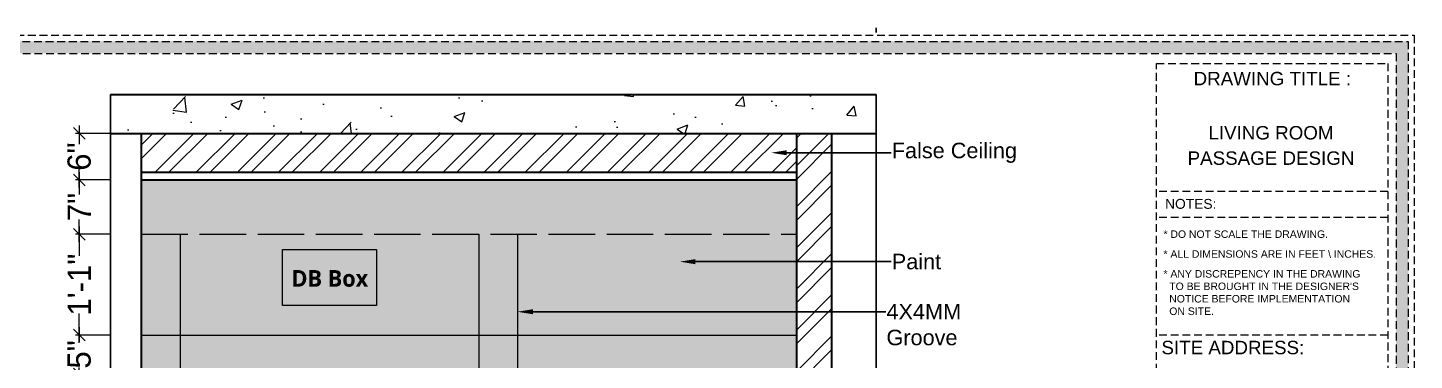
# Model space of a CAD drawing. Header units: millimetres. Extents: x 35877 to 3066687, y -650199 to -40525.
# Drawn here: x 147995.3 to 148174.1, y -179204.5 to -179161.6 of the extents above; entities that cross this region are included whole.
import ezdxf
from ezdxf import colors
from ezdxf.entities.mleader import LeaderData, LeaderLine
from ezdxf.enums import TextEntityAlignment as Align
from ezdxf.math import Vec2, Vec3

# ---------------------------------------------------------------- set-up
doc = ezdxf.new("R2010")
doc.units = ezdxf.units.MM
doc.header["$MEASUREMENT"] = 0
doc.header["$PDMODE"] = 35
for name, pattern in [('ACAD_ISO02W100', [15, 12, -3]), ('DASHED', [0.75, 0.5, -0.25]), ('DASHEDX2', [1.5, 1, -0.5])]:
    doc.linetypes.add(name, pattern=pattern)
doc.layers.get('Defpoints').update_dxf_attribs({"color": 220})
doc.layers.add('AR HATCH-7', color=7, linetype='Continuous')
doc.layers.add('str coll', color=6, linetype='Continuous')
for name, color, linetype, lineweight in [('dim05', 1, 'Continuous', 13), ('Dimension', 10, 'DASHEDX2', 20), ('FURNI', 25, 'Continuous', 5), ('FURNITURE', 32, 'Continuous', 9), ('furniture dimensions', 1, 'DASHED', 0), ('FURNITURE-1', 252, 'Continuous', 13), ('Labelling', 1, 'Continuous', 25), ('NAME PLATE', 7, 'Continuous', 25), ('SECTION ( SLAB PLine )', 104, 'Continuous', 30), ('Text', 7, 'Continuous', 15), ('wall', 7, 'Continuous', 30), ('XX~SLAB ( BEAM )~ ( DIM )', 7, 'Continuous', 9)]:
    doc.layers.add(name, color=color, linetype=linetype, lineweight=lineweight)
doc.styles.add('Arial', font='arial.ttf')
doc.styles.add('century g', font='GOTHIC.TTF')
doc.styles.get("Standard").update_dxf_attribs({"font": 'arial.ttf', "height": 6})
doc.dimstyles.new('Archana', dxfattribs={"dimtxt": 2, "dimasz": 0.75, "dimexe": 0.5, "dimexo": 0.5, "dimgap": 0, "dimtad": 0, "dimzin": 0, "dimdsep": 46, "dimlunit": 4, "dimtxsty": 'century g', "dimblk": 'OBLIQUE', "dimcen": 0, "dimdle": 1, "dimclrd": 256, "dimclre": 256, "dimclrt": 256, "dimadec": 0, "dimazin": 0, "dimtfac": 1, "dimtofl": 0, "dimtmove": 1, "dimatfit": 3, "dimfxl": 1, "dimfxlon": 1, "dimtolj": 1, "dimtzin": 0, "dimlwd": -1, "dimlwe": -1, "dimarcsym": 0})

# ---------------------------------------------------------------- blocks, each defined once
blk = doc.blocks.new('_Oblique')
at = {"layer": 'wall', "color": 0, "lineweight": -2}
blk.add_line((-0.5, -0.5), (0.5, 0.5), dxfattribs=at)
blk = doc.blocks.new('*D433')
at = {"layer": 'Defpoints', "color": 0, "linetype": 'Continuous', "lineweight": 0, "transparency": 16777216}
for p in [(148001.96, -179201.26), (148009.98, -179201.26), (148009.98, -179206.26)]:
    blk.add_point(p, dxfattribs=at)
at = {"layer": 'furniture dimensions', "color": 5, "linetype": 'Continuous', "transparency": 16777216}
for p, q in [((148005.96, -179201.26), (148001.46, -179201.26)), ((148001.96, -179200.26), (148001.96, -179202.09)), ((148001.96, -179207.26), (148001.96, -179205.43))]:
    blk.add_line(p, q, dxfattribs=at)
at = {"layer": 'furniture dimensions', "color": 5, "linetype": 'ByBlock', "transparency": 16777216}
blk.add_line((148005.96, -179206.26), (148001.46, -179206.26), dxfattribs=at)
at = {"layer": 'furniture dimensions', "color": 5, "linetype": 'Continuous', "transparency": 16777216, "xscale": 1.5, "yscale": 1.5, "zscale": 1.5}
for p, rotation in [((148001.96, -179201.26), 90), ((148001.96, -179206.26), 270)]:
    blk.add_blockref('_Oblique', p, dxfattribs=dict(at, rotation=rotation))
at = {"layer": 'furniture dimensions', "linetype": 'Continuous', "lineweight": 0, "transparency": 16777216, "insert": (148001.96, -179203.76), "char_height": 3, "attachment_point": 5, "rotation": 90, "style": 'century g'}
blk.add_mtext('\\A1;5"', dxfattribs=at)
blk = doc.blocks.new('*D434')
at = {"layer": 'Defpoints', "color": 0, "linetype": 'Continuous', "lineweight": 0, "transparency": 16777216}
for p in [(148001.96, -179181.26), (148009.98, -179181.26), (148009.98, -179188.26, 0.11)]:
    blk.add_point(p, dxfattribs=at)
at = {"layer": 'furniture dimensions', "color": 5, "linetype": 'Continuous', "transparency": 16777216}
for p, q in [((148005.96, -179181.26), (148001.46, -179181.26)), ((148001.96, -179180.26), (148001.96, -179183.16)), ((148001.96, -179189.26), (148001.96, -179186.37))]:
    blk.add_line(p, q, dxfattribs=at)
at = {"layer": 'furniture dimensions', "color": 5, "linetype": 'ByBlock', "transparency": 16777216}
blk.add_line((148005.96, -179188.26), (148001.46, -179188.26), dxfattribs=at)
at = {"layer": 'furniture dimensions', "color": 5, "linetype": 'Continuous', "transparency": 16777216, "xscale": 1.5, "yscale": 1.5, "zscale": 1.5}
for p, rotation in [((148001.96, -179181.26), 90), ((148001.96, -179188.26), 270)]:
    blk.add_blockref('_Oblique', p, dxfattribs=dict(at, rotation=rotation))
at = {"layer": 'furniture dimensions', "linetype": 'Continuous', "lineweight": 0, "transparency": 16777216, "insert": (148001.96, -179184.76), "char_height": 3, "attachment_point": 5, "rotation": 90, "style": 'century g'}
blk.add_mtext('\\A1;7"', dxfattribs=at)
blk = doc.blocks.new('*D479')
at = {"layer": 'Defpoints', "color": 0, "linetype": 'Continuous', "lineweight": 0, "transparency": 16777216}
for p in [(148013.51, -179175.26), (148001.96, -179181.26), (148013.51, -179181.26)]:
    blk.add_point(p, dxfattribs=at)
at = {"layer": 'furniture dimensions', "color": 5, "linetype": 'Continuous', "transparency": 16777216}
for p, q in [((148001.96, -179174.26), (148001.96, -179176.65)), ((148001.96, -179182.26), (148001.96, -179179.87)), ((148005.96, -179181.26), (148001.46, -179181.26))]:
    blk.add_line(p, q, dxfattribs=at)
at = {"layer": 'furniture dimensions', "color": 5, "linetype": 'ByBlock', "transparency": 16777216}
blk.add_line((148005.96, -179175.26), (148001.46, -179175.26), dxfattribs=at)
at = {"layer": 'furniture dimensions', "color": 5, "linetype": 'Continuous', "transparency": 16777216, "xscale": 1.5, "yscale": 1.5, "zscale": 1.5}
for p, rotation in [((148001.96, -179175.26), 90), ((148001.96, -179181.26), 270)]:
    blk.add_blockref('_Oblique', p, dxfattribs=dict(at, rotation=rotation))
at = {"layer": 'furniture dimensions', "linetype": 'Continuous', "lineweight": 0, "transparency": 16777216, "insert": (148001.96, -179178.26), "char_height": 3, "attachment_point": 5, "rotation": 90, "style": 'century g'}
blk.add_mtext('\\A1;6"', dxfattribs=at)
blk = doc.blocks.new('*D480')
at = {"layer": 'Defpoints', "color": 0, "linetype": 'Continuous', "lineweight": 0, "transparency": 16777216}
for p in [(148009.98, -179188.26, 0.11), (148001.96, -179201.26), (148009.98, -179201.26)]:
    blk.add_point(p, dxfattribs=at)
at = {"layer": 'furniture dimensions', "color": 5, "linetype": 'ByBlock', "transparency": 16777216}
blk.add_line((148005.96, -179188.26), (148001.46, -179188.26), dxfattribs=at)
at = {"layer": 'furniture dimensions', "color": 5, "linetype": 'Continuous', "transparency": 16777216}
for p, q in [((148001.96, -179187.26), (148001.96, -179191.04)), ((148001.96, -179202.26), (148001.96, -179198.48)), ((148005.96, -179201.26), (148001.46, -179201.26))]:
    blk.add_line(p, q, dxfattribs=at)
at = {"layer": 'furniture dimensions', "color": 5, "linetype": 'Continuous', "transparency": 16777216, "xscale": 1.5, "yscale": 1.5, "zscale": 1.5}
for p, rotation in [((148001.96, -179188.26), 90), ((148001.96, -179201.26), 270)]:
    blk.add_blockref('_Oblique', p, dxfattribs=dict(at, rotation=rotation))
at = {"layer": 'furniture dimensions', "linetype": 'Continuous', "lineweight": 0, "transparency": 16777216, "insert": (148001.96, -179194.76), "char_height": 3, "attachment_point": 5, "rotation": 90, "style": 'century g'}
blk.add_mtext('\\A1;1\'-1"', dxfattribs=at)

msp = doc.modelspace()

# ---------------------------------------------------------------- hatches: boundary and pattern name
at = {"layer": 'AR HATCH-7', "lineweight": 0, "true_color": 0x939598, "transparency": 33554687}
h = msp.add_hatch(dxfattribs=at)
h.set_pattern_fill('ANSI32', color=252, scale=10)
h.set_pattern_definition([(45, (-563.6574, 585.2886), (-2.65165043, 2.65165043), []), (45, (-561.8897, 585.2886), (-2.65165043, 2.65165043), [])])
h.paths.add_polyline_path([(148098.985, -179175.262), (148094.485, -179175.262), (148094.485, -179299.262), (148098.985, -179299.262)])
at = {"layer": 'AR HATCH-7', "lineweight": 0, "true_color": 0xe7e2df, "transparency": 33554687}
h = msp.add_hatch(color=254, dxfattribs=at)
h.dxf.hatch_style = 1
h.paths.add_polyline_path([(148094.485, -179201.262), (148058.485, -179201.262), (148058.485, -179206.262), (148094.485, -179206.262)])
h.paths.add_polyline_path([(148094.485, -179181.262), (148058.485, -179181.262), (148058.485, -179201.262), (148094.485, -179201.262)])
h.paths.add_polyline_path([(148058.485, -179181.262), (148053.485, -179181.262), (148053.485, -179201.262), (148058.485, -179201.262)])
h.paths.add_polyline_path([(148053.485, -179181.262), (148014.985, -179181.262), (148014.985, -179201.262), (148053.485, -179201.262)])
h.paths.add_polyline_path([(148040.303, -179193.85), (148028.167, -179193.85), (148028.167, -179186.611), (148040.303, -179186.611)], flags=16)
h.paths.add_polyline_path([(148053.485, -179201.262), (148014.985, -179201.262), (148014.985, -179206.262), (148053.485, -179206.262)])
h.paths.add_polyline_path([(148058.485, -179201.262), (148053.485, -179201.262), (148053.485, -179206.262), (148058.485, -179206.262)])
h.paths.add_polyline_path([(148058.485, -179206.262), (148053.485, -179206.262), (148053.485, -179250.691), (148058.485, -179250.691)])
h.paths.add_polyline_path([(148053.485, -179206.262), (148014.985, -179206.262), (148014.985, -179250.691), (148053.485, -179250.691)])
h.paths.add_polyline_path([(148049.481, -179209.639), (148049.481, -179247.313), (148018.989, -179247.313), (148018.989, -179209.639)], flags=16)
h.paths.add_polyline_path([(148053.485, -179250.691), (148014.985, -179250.691), (148014.985, -179255.691), (148053.485, -179255.691)])
h.paths.add_polyline_path([(148058.485, -179250.691), (148053.485, -179250.691), (148053.485, -179255.691), (148058.485, -179255.691)])
h.paths.add_polyline_path([(148058.485, -179255.691), (148053.485, -179255.691), (148053.485, -179266.338), (148053.524, -179268.363), (148053.485, -179268.363), (148053.485, -179299.262), (148058.485, -179299.262)])
h.paths.add_polyline_path([(148053.485, -179255.691), (148014.985, -179255.691), (148014.985, -179266.338), (148053.485, -179266.338)])
h.paths.add_polyline_path([(148053.485, -179268.363), (148038.934, -179268.363, -0.4099272), (148053.485, -179283.128)])
h.paths.add_polyline_path([(148053.485, -179283.128, -0.4099272), (148038.934, -179297.893), (148053.485, -179297.893)])
h.paths.add_polyline_path([(148023.951, -179283.128, -0.4099272), (148038.502, -179268.363), (148014.985, -179268.363), (148014.985, -179299.262), (148023.951, -179299.262), (148023.951, -179297.893), (148038.502, -179297.893, -0.4099272)])
h.paths.add_polyline_path([(148014.985, -179268.363), (148009.985, -179268.363), (148009.985, -179299.262), (148014.985, -179299.262)])
h.paths.add_polyline_path([(148014.985, -179255.691), (148009.985, -179255.691), (148009.985, -179266.338), (148014.985, -179266.338)])
h.paths.add_polyline_path([(148014.985, -179250.691), (148009.985, -179250.691), (148009.985, -179255.691), (148014.985, -179255.691)])
h.paths.add_polyline_path([(148014.985, -179206.262), (148009.985, -179206.262), (148009.985, -179250.691), (148014.985, -179250.691)])
h.paths.add_polyline_path([(148014.985, -179201.262), (148009.985, -179201.262), (148009.985, -179206.262), (148014.985, -179206.262)])
h.paths.add_polyline_path([(148014.985, -179181.262), (148009.985, -179181.262), (148009.985, -179201.262), (148014.985, -179201.262)])
h.paths.add_polyline_path([(148040.303, -179186.611), (148028.167, -179186.611), (148028.167, -179193.85), (148040.303, -179193.85)], flags=16)
at = {"layer": 'Dimension', "true_color": 0xd39e00, "transparency": 33554687}
h = msp.add_hatch(color=42, dxfattribs=at)
h.paths.add_polyline_path([(147951.128, -179319.814), (148173.347, -179319.814), (148173.347, -179163.4), (147951.128, -179163.4)])
h.paths.add_polyline_path([(147952.688, -179318.254), (148171.787, -179318.254), (148171.787, -179164.959), (147952.688, -179164.959)], flags=16)
at = {"layer": 'FURNITURE-1', "lineweight": 0, "true_color": 0xc7c8ca, "transparency": 33554687}
h = msp.add_hatch(dxfattribs=at)
h.set_pattern_fill('AR-CONC', color=9, scale=2)
h.set_pattern_definition([(50, (-563.657, 582.289), (14.34520365, -1.2550427), [1.5, -16.5]), (355, (-563.657, 582.289), (-2.7750267, 15.0438427), [1.2, -13.2]), (100.4514445, (-562.462, 582.184), (11.5701769, 13.7887998), [1.2748038, -14.0228422]), (46.1842, (-563.657, 586.289), (21.3448266, -3.3103856), [2.25, -24.75]), (96.635635, (-561.879, 586.013), (18.693239, 19.482372), [1.9122068, -21.0342752]), (351.184164, (-563.657, 586.289), (18.693239, 19.482372), [1.8, -19.8]), (21, (-561.657, 585.289), (11.93814104, -8.0523778), [1.5, -16.5]), (326, (-561.657, 585.289), (4.8663066, 14.5030009), [1.2, -13.2]), (71.451445, (-560.663, 584.618), (16.8044475, 6.45062306), [1.2748038, -14.0228422]), (37.5, (-563.6574, 582.2886), (0.24319711, 6.65787708), [0, -13.04, 0, -13.4, 0, -13.25]), (7.5, (-563.6574, 582.2886), (5.26139075, 7.88823424), [0, -7.64, 0, -12.74, 0, -5.05]), (327.5, (-568.1174, 582.2886), (10.67644872, -0.45109743), [0, -5, 0, -15.6, 0, -20.7]), (317.5, (-570.117, 582.289), (11.6637234, 2.00209965), [0, -6.5, 0, -10.36, 0, -14.7])])
h.paths.add_polyline_path([(148104.727, -179170.262), (148005.985, -179170.262), (148005.985, -179175.262), (148104.727, -179175.262)])
at = {"layer": 'FURNITURE-1', "lineweight": 0, "transparency": 33554572}
h = msp.add_hatch(dxfattribs=at)
h.set_pattern_fill('ANSI32', color=6, scale=10)
h.set_pattern_definition([(45, (-563.6574, 582.2886), (-2.65165043, 2.65165043), []), (45, (-561.8897, 582.2886), (-2.65165043, 2.65165043), [])])
h.paths.add_polyline_path([(148094.485, -179175.262), (148009.985, -179175.262), (148009.985, -179180.262), (148094.485, -179180.262)])

# ---------------------------------------------------------------- linework, layer by layer
at = {"layer": 'Dimension', "color": 42, "true_color": 0xd39e00, "transparency": 33554687}
for p, q in [((148170.731, -179182.742, 0.119), (148140.872, -179182.742, 0.119)), ((148170.731, -179186.106, 0.119), (148140.872, -179186.106, 0.119)), ((148170.731, -179201.282, 0.119), (148140.872, -179201.282, 0.119))]:
    msp.add_line(p, q, dxfattribs=at)
at = {"layer": 'Dimension', "color": 42, "true_color": 0xd39e00, "transparency": 33554687, "elevation": 0.119}
for points in [[(147950.348, -179162.62), (148174.126, -179162.62), (148174.126, -179320.594), (147950.348, -179320.594)], [(147951.128, -179163.4), (148173.347, -179163.4), (148173.347, -179319.814), (147951.128, -179319.814)], [(147952.688, -179164.959), (148171.787, -179164.959), (148171.787, -179318.254), (147952.688, -179318.254)], [(148140.872, -179316.971), (148140.872, -179166.243), (148170.731, -179166.243), (148170.731, -179316.971)]]:
    msp.add_lwpolyline(points, close=True, dxfattribs=at)
at = {"layer": 'FURNI', "lineweight": 0}
msp.add_line((148058.485, -179197.262), (148058.485, -179263.262), dxfattribs=at)
at = {"layer": 'FURNITURE', "lineweight": 0, "transparency": 33554687}
for p, q in [((148009.985, -179180.262), (148009.985, -179299.262)), ((148014.985, -179188.265), (148014.985, -179299.262)), ((148053.485, -179188.265), (148053.485, -179299.262)), ((148058.485, -179188.265), (148058.485, -179299.262)), ((148009.985, -179201.262), (148094.485, -179201.262))]:
    msp.add_line(p, q, dxfattribs=at)
at = {"layer": 'FURNITURE', "color": 252, "lineweight": 25, "true_color": 0x939598, "transparency": 33554687}
for points in [[(148104.727, -179161.646), (148104.727, -179162.263)], [(148005.985, -179170.262), (148005.985, -179231.679), (148004.062, -179232.735), (148008.179, -179232.985), (148005.985, -179234.008), (148005.985, -179304.406)], [(148104.727, -179170.262), (148104.727, -179232.012), (148102.805, -179233.067), (148106.922, -179233.317), (148104.727, -179234.341), (148104.727, -179304.739)]]:
    msp.add_lwpolyline(points, dxfattribs=at)
at = {"layer": 'FURNITURE', "lineweight": 0, "transparency": 33554687}
msp.add_lwpolyline([(148028.167, -179190.232), (148040.303, -179190.232), (148040.303, -179197.471), (148028.167, -179197.471)], close=True, dxfattribs=at)
at = {"layer": 'Labelling', "color": 251, "linetype": 'ACAD_ISO02W100', "lineweight": 0, "ltscale": 0.5, "true_color": 0x636466}
msp.add_line((148009.985, -179188.265, 0.107), (148094.485, -179188.265), dxfattribs=at)
at = {"layer": 'SECTION ( SLAB PLine )', "color": 1}
for p, q in [((148005.985, -179170.262), (148104.727, -179170.262)), ((148005.985, -179175.262), (148104.727, -179175.262))]:
    msp.add_line(p, q, dxfattribs=at)
at = {"layer": 'str coll', "lineweight": 30}
for p, q in [((148009.985, -179180.262, 0.09), (148094.485, -179180.262, 0.09)), ((148009.985, -179181.262, 0.09), (148094.485, -179181.262, 0.09))]:
    msp.add_line(p, q, dxfattribs=at)
at = {"layer": 'XX~SLAB ( BEAM )~ ( DIM )', "lineweight": 30}
msp.add_line((148009.985, -179299.262), (148009.985, -179175.262), dxfattribs=at)
msp.add_lwpolyline([(148094.485, -179175.262), (148098.985, -179175.262), (148098.985, -179299.262), (148094.485, -179299.262)], close=True, dxfattribs=at)

# ---------------------------------------------------------------- texts
at = {"layer": 'NAME PLATE', "transparency": 33554687, "style": 'Arial'}
for s, height, p in [('DRAWING TITLE : ', 1.73228, (148156.155, -179169.063, 0.119)), ('LIVING ROOM', 1.73228, (148155.645, -179176.052, 0.119)), ('PASSAGE DESIGN', 1.73228, (148155.652, -179179.319, 0.119)), ('NOTES:', 1.2728, (148145.301, -179184.986, 0.119)), ('SITE ADDRESS:', 1.73228, (148150.733, -179203.736, 0.119))]:
    msp.add_text(s, height=height, dxfattribs=at).set_placement(p, align=Align.CENTER)
at = {"layer": 'NAME PLATE', "transparency": 33554687, "char_height": 0.96266, "width": 37.19253, "attachment_point": 1, "style": 'Arial'}
for s, insert in [('* DO NOT SCALE THE DRAWING.', (148141.784, -179187.772, 0.119)), ('* ALL DIMENSIONS ARE IN FEET \\\\ INCHES.', (148141.784, -179190.332, 0.119)), ("* ANY DISCREPENCY IN THE DRAWING \\P  TO BE BROUGHT IN THE DESIGNER'S\\P  NOTICE BEFORE IMPLEMENTATION \\P  ON SITE.", (148141.784, -179192.892, 0.119))]:
    msp.add_mtext(s, dxfattribs=dict(at, insert=insert))
at = {"layer": 'Text', "ltscale": 20, "transparency": 33554687, "insert": (148014.639, -179192.891), "char_height": 2.14365, "width": 39.27782, "attachment_point": 1}
msp.add_mtext('\\pxqc;{\\fMalgun Gothic|b1|i0|c0|p34;\\C1;DB Box}', dxfattribs=at)

# ---------------------------------------------------------------- dimensions: what is measured, and where the dimension line sits
at = {"layer": 'furniture dimensions', "color": 5, "linetype": 'Continuous', "lineweight": 0}
for base, p1, p2, picture, middle in [((148001.959, -179181.262), (148013.511, -179175.262), (148013.511, -179181.262), '*D479', (148001.959, -179178.262)), ((148001.959, -179181.262), (148009.985, -179188.265, 0.107), (148009.985, -179181.262), '*D434', (148001.959, -179184.763)), ((148001.959, -179201.262), (148009.985, -179188.265, 0.107), (148009.985, -179201.262), '*D480', (148001.959, -179194.763)), ((148001.959, -179201.262), (148009.985, -179206.262), (148009.985, -179201.262), '*D433', (148001.959, -179203.762))]:
    dim = msp.add_linear_dim(base=base, p1=p1, p2=p2, angle=90, dimstyle='Archana', override={"dimtxt": 3, "dimasz": 1.5, "dimdec": 0, "dimclrd": 5, "dimclre": 5, "dimfxl": 4}, dxfattribs=at)
    dim.commit()
    dim.dimension.update_dxf_attribs({"geometry": picture, "text_midpoint": middle})

# ---------------------------------------------------------------- leaders
at = {"layer": 'dim05', "color": 1, "lineweight": 0, "transparency": 33554687}
ml = msp.add_multileader_mtext('Standard', dxfattribs=at)
ml.set_content('False Ceiling', color=1)
ml.set_leader_properties(color=5)
ml.build(insert=Vec2(0, 0))
ml.multileader.update_dxf_attribs({"text_right_attachment_type": 6, "dogleg_length": 0.36, "arrow_head_size": 2})
ctx = ml.context
ctx.base_point, ctx.char_height, ctx.arrow_head_size, ctx.landing_gap_size, ctx.plane_origin = Vec3(148106.654, -179177.761), 2, 2, 0.09, Vec3(148091.522, -179177.761)
ctx.right_attachment = 6
notes = []
notes.append((ctx, [(0, (1, 1, 0), (148106.294, -179177.761), (1, 0), 0.36, [(0, [(148091.197, -179177.761)], 0, [])])]))
ctx.mtext.insert, ctx.mtext.width, ctx.mtext.flow_direction = Vec3(148106.744, -179176.467), 18.11153, 5
ml = msp.add_multileader_mtext('Standard', dxfattribs=at)
ml.set_content('Paint', color=1)
ml.set_leader_properties(color=5)
ml.build(insert=Vec2(0, 0))
ml.multileader.update_dxf_attribs({"text_right_attachment_type": 6, "dogleg_length": 0.36, "arrow_head_size": 2})
ctx = ml.context
ctx.base_point, ctx.char_height, ctx.arrow_head_size, ctx.landing_gap_size, ctx.plane_origin = Vec3(148106.654, -179191.801), 2, 2, 0.09, Vec3(148091.522, -179191.801)
ctx.right_attachment = 6
notes.append((ctx, [(0, (1, 1, 0), (148106.294, -179191.801), (1, 0), 0.36, [(0, [(148079.408, -179191.801)], 0, [])])]))
ctx.mtext.insert, ctx.mtext.width, ctx.mtext.flow_direction = Vec3(148106.744, -179190.785), 14.68213, 5
ml = msp.add_multileader_mtext('Standard', dxfattribs=at)
ml.set_content('4X4MM Groove', color=1)
ml.set_leader_properties(color=5)
ml.build(insert=Vec2(0, 0))
ml.multileader.update_dxf_attribs({"text_right_attachment_type": 6, "dogleg_length": 0.36, "arrow_head_size": 2})
ctx = ml.context
ctx.base_point, ctx.char_height, ctx.arrow_head_size, ctx.landing_gap_size, ctx.plane_origin = Vec3(148105.972, -179198.258), 2, 2, 0.09, Vec3(148090.84, -179198.258)
ctx.right_attachment = 6
notes.append((ctx, [(0, (1, 1, 0), (148105.612, -179198.258), (1, 0), 0.36, [(0, [(148058.485, -179198.258)], 0, [])])]))
ctx.mtext.insert, ctx.mtext.width, ctx.mtext.flow_direction = Vec3(148106.062, -179197.241), 14.68213, 5
for ctx, leaders in notes:
    for number, flags, end, landing, length, lines in leaders:
        leader = LeaderData()
        leader.index, (leader.has_last_leader_line, leader.has_dogleg_vector, leader.attachment_direction) = number, flags
        leader.last_leader_point, leader.dogleg_vector, leader.dogleg_length = Vec3(end), Vec3(landing), length
        for number, points, colour, breaks in lines:
            line = LeaderLine()
            line.index, line.vertices, line.color, line.breaks = number, Vec3.list(points), colors.encode_raw_color(colour), breaks
            leader.lines.append(line)
        ctx.leaders.append(leader)

doc.saveas('drawing.dxf')
